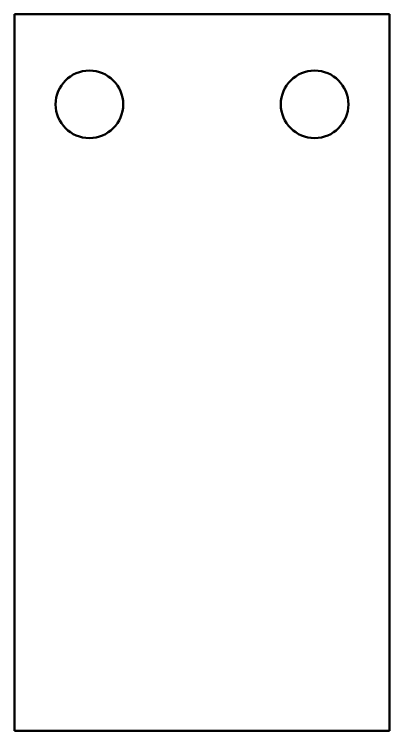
# Model space of a CAD drawing. Header units: inches. Extents: x 17901 to 26602, y 9673 to 14036.
# Drawn here: x 22307.5 to 22357.5, y 10492.8 to 10588.3 of the extents above; entities that cross this region are included whole.
import ezdxf

# ---------------------------------------------------------------- set-up
doc = ezdxf.new("R2010")
doc.units = ezdxf.units.IN
doc.header["$MEASUREMENT"] = 0
doc.layers.add('粗实线', color=7, linetype='Continuous', lineweight=50)

msp = doc.modelspace()

# ---------------------------------------------------------------- linework, layer by layer
at = {"layer": '粗实线'}
for p, q in [((22307.503, 10492.805), (22307.503, 10588.305)), ((22307.503, 10588.305), (22357.503, 10588.305)), ((22357.503, 10492.805), (22357.503, 10588.305)), ((22307.503, 10492.805), (22357.503, 10492.805))]:
    msp.add_line(p, q, dxfattribs=at)
for centre in [(22317.503, 10576.305), (22347.503, 10576.305)]:
    msp.add_circle(centre, 4.5, dxfattribs=at)

doc.saveas('drawing.dxf')
